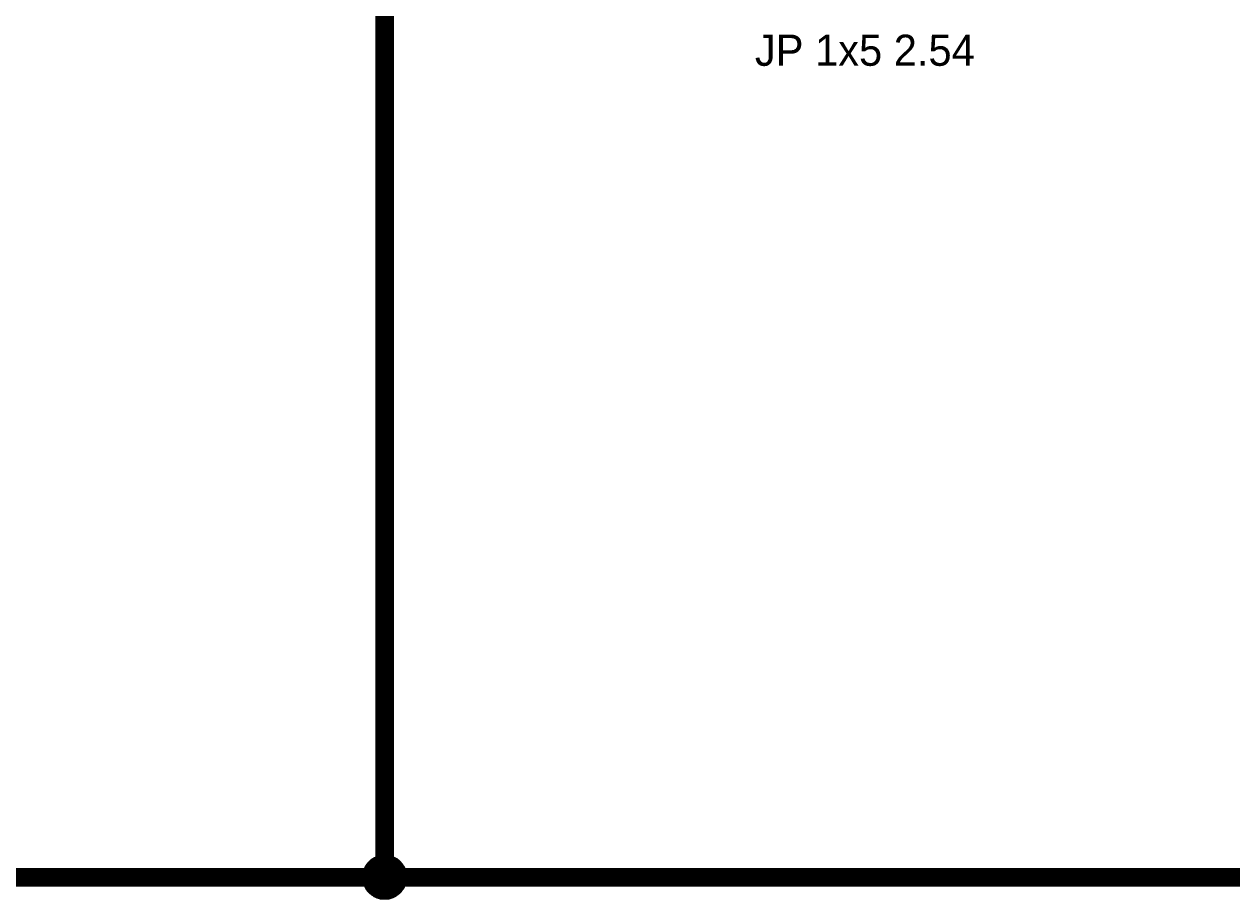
# Model space of a CAD drawing. Header units: millimetres. Extents: x 0 to 13.8, y 0 to 11.8.
# Drawn here: x 3.956 to 5.872, y 6.657 to 8.046 of the extents above; entities that cross this region are included whole.
import ezdxf

# ---------------------------------------------------------------- set-up
doc = ezdxf.new("R2010")
doc.units = ezdxf.units.MM
doc.header["$MEASUREMENT"] = 0
doc.layers.add('Sheet', color=255, linetype='Continuous')

msp = doc.modelspace()

# ---------------------------------------------------------------- linework, layer by layer
at = {"layer": 'Sheet'}
for points, const_width in [([(0.1971, 10.6297), (4.5279, 10.6297), (4.5279, 6.6926), (0.1971, 6.6926), (0.1971, 10.6297)], 0.0295), ([(4.5279, 10.6297), (9.8425, 10.6297), (9.8425, 7.874), (9.8425, 6.6926), (7.0869, 6.6926), (4.5279, 6.6926)], 0.0295), ([(4.4979, 6.6926), (4.4979, 6.6944), (4.4979, 6.6957), (4.4984, 6.6971), (4.4984, 6.6988), (4.4988, 6.7001), (4.4992, 6.7015), (4.4997, 6.7032), (4.5001, 6.7046), (4.501, 6.7059), (4.5015, 6.7072), (4.5023, 6.7081), (4.5028, 6.7094), (4.5037, 6.7107), (4.5045, 6.7116), (4.5059, 6.7129), (4.5067, 6.7138), (4.5076, 6.7147), (4.509, 6.716), (4.5098, 6.7169), (4.5112, 6.7178), (4.5125, 6.7182), (4.5134, 6.7191), (4.5147, 6.7195), (4.516, 6.7204), (4.5173, 6.7209), (4.5191, 6.7213), (4.5204, 6.7218), (4.5217, 6.7222), (4.5235, 6.7222), (4.5248, 6.7226), (4.5261, 6.7226), (4.5279, 6.7226)], 0.0118), ([(4.4979, 6.6926), (4.4979, 6.6944), (4.4979, 6.6957), (4.4984, 6.6971), (4.4984, 6.6988), (4.4988, 6.7001), (4.4992, 6.7015), (4.4997, 6.7032), (4.5001, 6.7046), (4.501, 6.7059), (4.5015, 6.7072), (4.5023, 6.7081), (4.5028, 6.7094), (4.5037, 6.7107), (4.5045, 6.7116), (4.5059, 6.7129), (4.5067, 6.7138), (4.5076, 6.7147), (4.509, 6.716), (4.5098, 6.7169), (4.5112, 6.7178), (4.5125, 6.7182), (4.5134, 6.7191), (4.5147, 6.7195), (4.516, 6.7204), (4.5173, 6.7209), (4.5191, 6.7213), (4.5204, 6.7218), (4.5217, 6.7222), (4.5235, 6.7222), (4.5248, 6.7226), (4.5261, 6.7226), (4.5279, 6.7226)], 0.0118), ([(4.4979, 6.6926), (4.4979, 6.6944), (4.4979, 6.6957), (4.4984, 6.6971), (4.4984, 6.6988), (4.4988, 6.7001), (4.4992, 6.7015), (4.4997, 6.7032), (4.5001, 6.7046), (4.501, 6.7059), (4.5015, 6.7072), (4.5023, 6.7081), (4.5028, 6.7094), (4.5037, 6.7107), (4.5045, 6.7116), (4.5059, 6.7129), (4.5067, 6.7138), (4.5076, 6.7147), (4.509, 6.716), (4.5098, 6.7169), (4.5112, 6.7178), (4.5125, 6.7182), (4.5134, 6.7191), (4.5147, 6.7195), (4.516, 6.7204), (4.5173, 6.7209), (4.5191, 6.7213), (4.5204, 6.7218), (4.5217, 6.7222), (4.5235, 6.7222), (4.5248, 6.7226), (4.5261, 6.7226), (4.5279, 6.7226)], 0.0118), ([(4.4979, 6.6926), (4.4979, 6.6944), (4.4979, 6.6957), (4.4984, 6.6971), (4.4984, 6.6988), (4.4988, 6.7001), (4.4992, 6.7015), (4.4997, 6.7032), (4.5001, 6.7046), (4.501, 6.7059), (4.5015, 6.7072), (4.5023, 6.7081), (4.5028, 6.7094), (4.5037, 6.7107), (4.5045, 6.7116), (4.5059, 6.7129), (4.5067, 6.7138), (4.5076, 6.7147), (4.509, 6.716), (4.5098, 6.7169), (4.5112, 6.7178), (4.5125, 6.7182), (4.5134, 6.7191), (4.5147, 6.7195), (4.516, 6.7204), (4.5173, 6.7209), (4.5191, 6.7213), (4.5204, 6.7218), (4.5217, 6.7222), (4.5235, 6.7222), (4.5248, 6.7226), (4.5261, 6.7226), (4.5279, 6.7226)], 0.0118), ([(4.5279, 6.7226), (4.5279, 6.7226)], 0.0118), ([(4.5279, 6.7226), (4.5292, 6.7226), (4.531, 6.7226), (4.5323, 6.7222), (4.5341, 6.7222), (4.5354, 6.7218), (4.5367, 6.7213), (4.5381, 6.7209), (4.5394, 6.7204), (4.5407, 6.7195), (4.542, 6.7191), (4.5433, 6.7182), (4.5447, 6.7178), (4.5456, 6.7169), (4.5469, 6.716), (4.5482, 6.7147), (4.5491, 6.7138), (4.55, 6.7129), (4.5508, 6.7116), (4.5517, 6.7107), (4.5526, 6.7094), (4.5535, 6.7081), (4.5544, 6.7072), (4.5548, 6.7059), (4.5557, 6.7046), (4.5561, 6.7032), (4.5566, 6.7015), (4.557, 6.7001), (4.5575, 6.6988), (4.5575, 6.6971), (4.5579, 6.6957), (4.5579, 6.6944), (4.5579, 6.6926)], 0.0118), ([(4.5279, 6.7226), (4.5279, 6.7226)], 0.0118), ([(4.5279, 6.7226), (4.5292, 6.7226), (4.531, 6.7226), (4.5323, 6.7222), (4.5341, 6.7222), (4.5354, 6.7218), (4.5367, 6.7213), (4.5381, 6.7209), (4.5394, 6.7204), (4.5407, 6.7195), (4.542, 6.7191), (4.5433, 6.7182), (4.5447, 6.7178), (4.5456, 6.7169), (4.5469, 6.716), (4.5482, 6.7147), (4.5491, 6.7138), (4.55, 6.7129), (4.5508, 6.7116), (4.5517, 6.7107), (4.5526, 6.7094), (4.5535, 6.7081), (4.5544, 6.7072), (4.5548, 6.7059), (4.5557, 6.7046), (4.5561, 6.7032), (4.5566, 6.7015), (4.557, 6.7001), (4.5575, 6.6988), (4.5575, 6.6971), (4.5579, 6.6957), (4.5579, 6.6944), (4.5579, 6.6926)], 0.0118), ([(4.5279, 6.7226), (4.5279, 6.7226)], 0.0118), ([(4.5279, 6.7226), (4.5292, 6.7226), (4.531, 6.7226), (4.5323, 6.7222), (4.5341, 6.7222), (4.5354, 6.7218), (4.5367, 6.7213), (4.5381, 6.7209), (4.5394, 6.7204), (4.5407, 6.7195), (4.542, 6.7191), (4.5433, 6.7182), (4.5447, 6.7178), (4.5456, 6.7169), (4.5469, 6.716), (4.5482, 6.7147), (4.5491, 6.7138), (4.55, 6.7129), (4.5508, 6.7116), (4.5517, 6.7107), (4.5526, 6.7094), (4.5535, 6.7081), (4.5544, 6.7072), (4.5548, 6.7059), (4.5557, 6.7046), (4.5561, 6.7032), (4.5566, 6.7015), (4.557, 6.7001), (4.5575, 6.6988), (4.5575, 6.6971), (4.5579, 6.6957), (4.5579, 6.6944), (4.5579, 6.6926)], 0.0118), ([(4.5279, 6.7226), (4.5279, 6.7226)], 0.0118), ([(4.5279, 6.7226), (4.5292, 6.7226), (4.531, 6.7226), (4.5323, 6.7222), (4.5341, 6.7222), (4.5354, 6.7218), (4.5367, 6.7213), (4.5381, 6.7209), (4.5394, 6.7204), (4.5407, 6.7195), (4.542, 6.7191), (4.5433, 6.7182), (4.5447, 6.7178), (4.5456, 6.7169), (4.5469, 6.716), (4.5482, 6.7147), (4.5491, 6.7138), (4.55, 6.7129), (4.5508, 6.7116), (4.5517, 6.7107), (4.5526, 6.7094), (4.5535, 6.7081), (4.5544, 6.7072), (4.5548, 6.7059), (4.5557, 6.7046), (4.5561, 6.7032), (4.5566, 6.7015), (4.557, 6.7001), (4.5575, 6.6988), (4.5575, 6.6971), (4.5579, 6.6957), (4.5579, 6.6944), (4.5579, 6.6926)], 0.0118), ([(4.4979, 6.6926), (4.4979, 6.6944), (4.4979, 6.6957), (4.4984, 6.6971), (4.4984, 6.6988), (4.4988, 6.7001), (4.4992, 6.7015), (4.4997, 6.7032), (4.5001, 6.7046), (4.501, 6.7059), (4.5015, 6.7072), (4.5023, 6.7081), (4.5028, 6.7094), (4.5037, 6.7107), (4.5045, 6.7116), (4.5059, 6.7129), (4.5067, 6.7138), (4.5076, 6.7147), (4.509, 6.716), (4.5098, 6.7169), (4.5112, 6.7178), (4.5125, 6.7182), (4.5134, 6.7191), (4.5147, 6.7195), (4.516, 6.7204), (4.5173, 6.7209), (4.5191, 6.7213), (4.5204, 6.7218), (4.5217, 6.7222), (4.5235, 6.7222), (4.5248, 6.7226), (4.5261, 6.7226), (4.5279, 6.7226)], 0.0039), ([(4.4979, 6.6926), (4.4979, 6.6944), (4.4979, 6.6957), (4.4984, 6.6971), (4.4984, 6.6988), (4.4988, 6.7001), (4.4992, 6.7015), (4.4997, 6.7032), (4.5001, 6.7046), (4.501, 6.7059), (4.5015, 6.7072), (4.5023, 6.7081), (4.5028, 6.7094), (4.5037, 6.7107), (4.5045, 6.7116), (4.5059, 6.7129), (4.5067, 6.7138), (4.5076, 6.7147), (4.509, 6.716), (4.5098, 6.7169), (4.5112, 6.7178), (4.5125, 6.7182), (4.5134, 6.7191), (4.5147, 6.7195), (4.516, 6.7204), (4.5173, 6.7209), (4.5191, 6.7213), (4.5204, 6.7218), (4.5217, 6.7222), (4.5235, 6.7222), (4.5248, 6.7226), (4.5261, 6.7226), (4.5279, 6.7226)], 0.0039), ([(4.4979, 6.6926), (4.4979, 6.6944), (4.4979, 6.6957), (4.4984, 6.6971), (4.4984, 6.6988), (4.4988, 6.7001), (4.4992, 6.7015), (4.4997, 6.7032), (4.5001, 6.7046), (4.501, 6.7059), (4.5015, 6.7072), (4.5023, 6.7081), (4.5028, 6.7094), (4.5037, 6.7107), (4.5045, 6.7116), (4.5059, 6.7129), (4.5067, 6.7138), (4.5076, 6.7147), (4.509, 6.716), (4.5098, 6.7169), (4.5112, 6.7178), (4.5125, 6.7182), (4.5134, 6.7191), (4.5147, 6.7195), (4.516, 6.7204), (4.5173, 6.7209), (4.5191, 6.7213), (4.5204, 6.7218), (4.5217, 6.7222), (4.5235, 6.7222), (4.5248, 6.7226), (4.5261, 6.7226), (4.5279, 6.7226)], 0.0039), ([(4.4979, 6.6926), (4.4979, 6.6944), (4.4979, 6.6957), (4.4984, 6.6971), (4.4984, 6.6988), (4.4988, 6.7001), (4.4992, 6.7015), (4.4997, 6.7032), (4.5001, 6.7046), (4.501, 6.7059), (4.5015, 6.7072), (4.5023, 6.7081), (4.5028, 6.7094), (4.5037, 6.7107), (4.5045, 6.7116), (4.5059, 6.7129), (4.5067, 6.7138), (4.5076, 6.7147), (4.509, 6.716), (4.5098, 6.7169), (4.5112, 6.7178), (4.5125, 6.7182), (4.5134, 6.7191), (4.5147, 6.7195), (4.516, 6.7204), (4.5173, 6.7209), (4.5191, 6.7213), (4.5204, 6.7218), (4.5217, 6.7222), (4.5235, 6.7222), (4.5248, 6.7226), (4.5261, 6.7226), (4.5279, 6.7226)], 0.0039), ([(4.5279, 6.7226), (4.5279, 6.7226)], 0.0039), ([(4.5279, 6.7226), (4.5292, 6.7226), (4.531, 6.7226), (4.5323, 6.7222), (4.5341, 6.7222), (4.5354, 6.7218), (4.5367, 6.7213), (4.5381, 6.7209), (4.5394, 6.7204), (4.5407, 6.7195), (4.542, 6.7191), (4.5433, 6.7182), (4.5447, 6.7178), (4.5456, 6.7169), (4.5469, 6.716), (4.5482, 6.7147), (4.5491, 6.7138), (4.55, 6.7129), (4.5508, 6.7116), (4.5517, 6.7107), (4.5526, 6.7094), (4.5535, 6.7081), (4.5544, 6.7072), (4.5548, 6.7059), (4.5557, 6.7046), (4.5561, 6.7032), (4.5566, 6.7015), (4.557, 6.7001), (4.5575, 6.6988), (4.5575, 6.6971), (4.5579, 6.6957), (4.5579, 6.6944), (4.5579, 6.6926)], 0.0039), ([(4.5279, 6.7226), (4.5279, 6.7226)], 0.0039), ([(4.5279, 6.7226), (4.5292, 6.7226), (4.531, 6.7226), (4.5323, 6.7222), (4.5341, 6.7222), (4.5354, 6.7218), (4.5367, 6.7213), (4.5381, 6.7209), (4.5394, 6.7204), (4.5407, 6.7195), (4.542, 6.7191), (4.5433, 6.7182), (4.5447, 6.7178), (4.5456, 6.7169), (4.5469, 6.716), (4.5482, 6.7147), (4.5491, 6.7138), (4.55, 6.7129), (4.5508, 6.7116), (4.5517, 6.7107), (4.5526, 6.7094), (4.5535, 6.7081), (4.5544, 6.7072), (4.5548, 6.7059), (4.5557, 6.7046), (4.5561, 6.7032), (4.5566, 6.7015), (4.557, 6.7001), (4.5575, 6.6988), (4.5575, 6.6971), (4.5579, 6.6957), (4.5579, 6.6944), (4.5579, 6.6926)], 0.0039), ([(4.5279, 6.7226), (4.5279, 6.7226)], 0.0039), ([(4.5279, 6.7226), (4.5292, 6.7226), (4.531, 6.7226), (4.5323, 6.7222), (4.5341, 6.7222), (4.5354, 6.7218), (4.5367, 6.7213), (4.5381, 6.7209), (4.5394, 6.7204), (4.5407, 6.7195), (4.542, 6.7191), (4.5433, 6.7182), (4.5447, 6.7178), (4.5456, 6.7169), (4.5469, 6.716), (4.5482, 6.7147), (4.5491, 6.7138), (4.55, 6.7129), (4.5508, 6.7116), (4.5517, 6.7107), (4.5526, 6.7094), (4.5535, 6.7081), (4.5544, 6.7072), (4.5548, 6.7059), (4.5557, 6.7046), (4.5561, 6.7032), (4.5566, 6.7015), (4.557, 6.7001), (4.5575, 6.6988), (4.5575, 6.6971), (4.5579, 6.6957), (4.5579, 6.6944), (4.5579, 6.6926)], 0.0039), ([(4.5279, 6.7226), (4.5279, 6.7226)], 0.0039), ([(4.5279, 6.7226), (4.5292, 6.7226), (4.531, 6.7226), (4.5323, 6.7222), (4.5341, 6.7222), (4.5354, 6.7218), (4.5367, 6.7213), (4.5381, 6.7209), (4.5394, 6.7204), (4.5407, 6.7195), (4.542, 6.7191), (4.5433, 6.7182), (4.5447, 6.7178), (4.5456, 6.7169), (4.5469, 6.716), (4.5482, 6.7147), (4.5491, 6.7138), (4.55, 6.7129), (4.5508, 6.7116), (4.5517, 6.7107), (4.5526, 6.7094), (4.5535, 6.7081), (4.5544, 6.7072), (4.5548, 6.7059), (4.5557, 6.7046), (4.5561, 6.7032), (4.5566, 6.7015), (4.557, 6.7001), (4.5575, 6.6988), (4.5575, 6.6971), (4.5579, 6.6957), (4.5579, 6.6944), (4.5579, 6.6926)], 0.0039), ([(4.5279, 6.6627), (4.5261, 6.6627), (4.5248, 6.6627), (4.5235, 6.6631), (4.5217, 6.6631), (4.5204, 6.6635), (4.5191, 6.664), (4.5173, 6.6644), (4.516, 6.6649), (4.5147, 6.6657), (4.5134, 6.6662), (4.5125, 6.6671), (4.5112, 6.668), (4.5098, 6.6688), (4.509, 6.6697), (4.5076, 6.6706), (4.5067, 6.6715), (4.5059, 6.6724), (4.5045, 6.6737), (4.5037, 6.675), (4.5028, 6.6759), (4.5023, 6.6772), (4.5015, 6.6785), (4.501, 6.6799), (4.5001, 6.6812), (4.4997, 6.6825), (4.4992, 6.6838), (4.4988, 6.6852), (4.4984, 6.6865), (4.4984, 6.6882), (4.4979, 6.6896), (4.4979, 6.6913), (4.4979, 6.6926)], 0.0118), ([(4.4979, 6.6926), (4.4979, 6.6926)], 0.0118), ([(4.5279, 6.6627), (4.5261, 6.6627), (4.5248, 6.6627), (4.5235, 6.6631), (4.5217, 6.6631), (4.5204, 6.6635), (4.5191, 6.664), (4.5173, 6.6644), (4.516, 6.6649), (4.5147, 6.6657), (4.5134, 6.6662), (4.5125, 6.6671), (4.5112, 6.668), (4.5098, 6.6688), (4.509, 6.6697), (4.5076, 6.6706), (4.5067, 6.6715), (4.5059, 6.6724), (4.5045, 6.6737), (4.5037, 6.675), (4.5028, 6.6759), (4.5023, 6.6772), (4.5015, 6.6785), (4.501, 6.6799), (4.5001, 6.6812), (4.4997, 6.6825), (4.4992, 6.6838), (4.4988, 6.6852), (4.4984, 6.6865), (4.4984, 6.6882), (4.4979, 6.6896), (4.4979, 6.6913), (4.4979, 6.6926)], 0.0118), ([(4.4979, 6.6926), (4.4979, 6.6926)], 0.0118), ([(4.5279, 6.6627), (4.5261, 6.6627), (4.5248, 6.6627), (4.5235, 6.6631), (4.5217, 6.6631), (4.5204, 6.6635), (4.5191, 6.664), (4.5173, 6.6644), (4.516, 6.6649), (4.5147, 6.6657), (4.5134, 6.6662), (4.5125, 6.6671), (4.5112, 6.668), (4.5098, 6.6688), (4.509, 6.6697), (4.5076, 6.6706), (4.5067, 6.6715), (4.5059, 6.6724), (4.5045, 6.6737), (4.5037, 6.675), (4.5028, 6.6759), (4.5023, 6.6772), (4.5015, 6.6785), (4.501, 6.6799), (4.5001, 6.6812), (4.4997, 6.6825), (4.4992, 6.6838), (4.4988, 6.6852), (4.4984, 6.6865), (4.4984, 6.6882), (4.4979, 6.6896), (4.4979, 6.6913), (4.4979, 6.6926)], 0.0118), ([(4.4979, 6.6926), (4.4979, 6.6926)], 0.0118), ([(4.5279, 6.6627), (4.5261, 6.6627), (4.5248, 6.6627), (4.5235, 6.6631), (4.5217, 6.6631), (4.5204, 6.6635), (4.5191, 6.664), (4.5173, 6.6644), (4.516, 6.6649), (4.5147, 6.6657), (4.5134, 6.6662), (4.5125, 6.6671), (4.5112, 6.668), (4.5098, 6.6688), (4.509, 6.6697), (4.5076, 6.6706), (4.5067, 6.6715), (4.5059, 6.6724), (4.5045, 6.6737), (4.5037, 6.675), (4.5028, 6.6759), (4.5023, 6.6772), (4.5015, 6.6785), (4.501, 6.6799), (4.5001, 6.6812), (4.4997, 6.6825), (4.4992, 6.6838), (4.4988, 6.6852), (4.4984, 6.6865), (4.4984, 6.6882), (4.4979, 6.6896), (4.4979, 6.6913), (4.4979, 6.6926)], 0.0118), ([(4.4979, 6.6926), (4.4979, 6.6926)], 0.0118), ([(4.5279, 6.6627), (4.5261, 6.6627), (4.5248, 6.6627), (4.5235, 6.6631), (4.5217, 6.6631), (4.5204, 6.6635), (4.5191, 6.664), (4.5173, 6.6644), (4.516, 6.6649), (4.5147, 6.6657), (4.5134, 6.6662), (4.5125, 6.6671), (4.5112, 6.668), (4.5098, 6.6688), (4.509, 6.6697), (4.5076, 6.6706), (4.5067, 6.6715), (4.5059, 6.6724), (4.5045, 6.6737), (4.5037, 6.675), (4.5028, 6.6759), (4.5023, 6.6772), (4.5015, 6.6785), (4.501, 6.6799), (4.5001, 6.6812), (4.4997, 6.6825), (4.4992, 6.6838), (4.4988, 6.6852), (4.4984, 6.6865), (4.4984, 6.6882), (4.4979, 6.6896), (4.4979, 6.6913), (4.4979, 6.6926)], 0.0039), ([(4.4979, 6.6926), (4.4979, 6.6926)], 0.0039), ([(4.5279, 6.6627), (4.5261, 6.6627), (4.5248, 6.6627), (4.5235, 6.6631), (4.5217, 6.6631), (4.5204, 6.6635), (4.5191, 6.664), (4.5173, 6.6644), (4.516, 6.6649), (4.5147, 6.6657), (4.5134, 6.6662), (4.5125, 6.6671), (4.5112, 6.668), (4.5098, 6.6688), (4.509, 6.6697), (4.5076, 6.6706), (4.5067, 6.6715), (4.5059, 6.6724), (4.5045, 6.6737), (4.5037, 6.675), (4.5028, 6.6759), (4.5023, 6.6772), (4.5015, 6.6785), (4.501, 6.6799), (4.5001, 6.6812), (4.4997, 6.6825), (4.4992, 6.6838), (4.4988, 6.6852), (4.4984, 6.6865), (4.4984, 6.6882), (4.4979, 6.6896), (4.4979, 6.6913), (4.4979, 6.6926)], 0.0039), ([(4.4979, 6.6926), (4.4979, 6.6926)], 0.0039), ([(4.5279, 6.6627), (4.5261, 6.6627), (4.5248, 6.6627), (4.5235, 6.6631), (4.5217, 6.6631), (4.5204, 6.6635), (4.5191, 6.664), (4.5173, 6.6644), (4.516, 6.6649), (4.5147, 6.6657), (4.5134, 6.6662), (4.5125, 6.6671), (4.5112, 6.668), (4.5098, 6.6688), (4.509, 6.6697), (4.5076, 6.6706), (4.5067, 6.6715), (4.5059, 6.6724), (4.5045, 6.6737), (4.5037, 6.675), (4.5028, 6.6759), (4.5023, 6.6772), (4.5015, 6.6785), (4.501, 6.6799), (4.5001, 6.6812), (4.4997, 6.6825), (4.4992, 6.6838), (4.4988, 6.6852), (4.4984, 6.6865), (4.4984, 6.6882), (4.4979, 6.6896), (4.4979, 6.6913), (4.4979, 6.6926)], 0.0039), ([(4.4979, 6.6926), (4.4979, 6.6926)], 0.0039), ([(4.5279, 6.6627), (4.5261, 6.6627), (4.5248, 6.6627), (4.5235, 6.6631), (4.5217, 6.6631), (4.5204, 6.6635), (4.5191, 6.664), (4.5173, 6.6644), (4.516, 6.6649), (4.5147, 6.6657), (4.5134, 6.6662), (4.5125, 6.6671), (4.5112, 6.668), (4.5098, 6.6688), (4.509, 6.6697), (4.5076, 6.6706), (4.5067, 6.6715), (4.5059, 6.6724), (4.5045, 6.6737), (4.5037, 6.675), (4.5028, 6.6759), (4.5023, 6.6772), (4.5015, 6.6785), (4.501, 6.6799), (4.5001, 6.6812), (4.4997, 6.6825), (4.4992, 6.6838), (4.4988, 6.6852), (4.4984, 6.6865), (4.4984, 6.6882), (4.4979, 6.6896), (4.4979, 6.6913), (4.4979, 6.6926)], 0.0039), ([(4.4979, 6.6926), (4.4979, 6.6926)], 0.0039), ([(4.5579, 6.6926), (4.5579, 6.6913), (4.5579, 6.6896), (4.5575, 6.6882), (4.5575, 6.6865), (4.557, 6.6852), (4.5566, 6.6838), (4.5561, 6.6825), (4.5557, 6.6812), (4.5548, 6.6799), (4.5544, 6.6785), (4.5535, 6.6772), (4.5526, 6.6759), (4.5517, 6.675), (4.5508, 6.6737), (4.55, 6.6724), (4.5491, 6.6715), (4.5482, 6.6706), (4.5469, 6.6697), (4.5456, 6.6688), (4.5447, 6.668), (4.5433, 6.6671), (4.542, 6.6662), (4.5407, 6.6657), (4.5394, 6.6649), (4.5381, 6.6644), (4.5367, 6.664), (4.5354, 6.6635), (4.5341, 6.6631), (4.5323, 6.6631), (4.531, 6.6627), (4.5292, 6.6627), (4.5279, 6.6627)], 0.0118), ([(4.5579, 6.6926), (4.5579, 6.6913), (4.5579, 6.6896), (4.5575, 6.6882), (4.5575, 6.6865), (4.557, 6.6852), (4.5566, 6.6838), (4.5561, 6.6825), (4.5557, 6.6812), (4.5548, 6.6799), (4.5544, 6.6785), (4.5535, 6.6772), (4.5526, 6.6759), (4.5517, 6.675), (4.5508, 6.6737), (4.55, 6.6724), (4.5491, 6.6715), (4.5482, 6.6706), (4.5469, 6.6697), (4.5456, 6.6688), (4.5447, 6.668), (4.5433, 6.6671), (4.542, 6.6662), (4.5407, 6.6657), (4.5394, 6.6649), (4.5381, 6.6644), (4.5367, 6.664), (4.5354, 6.6635), (4.5341, 6.6631), (4.5323, 6.6631), (4.531, 6.6627), (4.5292, 6.6627), (4.5279, 6.6627)], 0.0118), ([(4.5579, 6.6926), (4.5579, 6.6913), (4.5579, 6.6896), (4.5575, 6.6882), (4.5575, 6.6865), (4.557, 6.6852), (4.5566, 6.6838), (4.5561, 6.6825), (4.5557, 6.6812), (4.5548, 6.6799), (4.5544, 6.6785), (4.5535, 6.6772), (4.5526, 6.6759), (4.5517, 6.675), (4.5508, 6.6737), (4.55, 6.6724), (4.5491, 6.6715), (4.5482, 6.6706), (4.5469, 6.6697), (4.5456, 6.6688), (4.5447, 6.668), (4.5433, 6.6671), (4.542, 6.6662), (4.5407, 6.6657), (4.5394, 6.6649), (4.5381, 6.6644), (4.5367, 6.664), (4.5354, 6.6635), (4.5341, 6.6631), (4.5323, 6.6631), (4.531, 6.6627), (4.5292, 6.6627), (4.5279, 6.6627)], 0.0118), ([(4.5579, 6.6926), (4.5579, 6.6913), (4.5579, 6.6896), (4.5575, 6.6882), (4.5575, 6.6865), (4.557, 6.6852), (4.5566, 6.6838), (4.5561, 6.6825), (4.5557, 6.6812), (4.5548, 6.6799), (4.5544, 6.6785), (4.5535, 6.6772), (4.5526, 6.6759), (4.5517, 6.675), (4.5508, 6.6737), (4.55, 6.6724), (4.5491, 6.6715), (4.5482, 6.6706), (4.5469, 6.6697), (4.5456, 6.6688), (4.5447, 6.668), (4.5433, 6.6671), (4.542, 6.6662), (4.5407, 6.6657), (4.5394, 6.6649), (4.5381, 6.6644), (4.5367, 6.664), (4.5354, 6.6635), (4.5341, 6.6631), (4.5323, 6.6631), (4.531, 6.6627), (4.5292, 6.6627), (4.5279, 6.6627)], 0.0118), ([(4.5579, 6.6926), (4.5579, 6.6913), (4.5579, 6.6896), (4.5575, 6.6882), (4.5575, 6.6865), (4.557, 6.6852), (4.5566, 6.6838), (4.5561, 6.6825), (4.5557, 6.6812), (4.5548, 6.6799), (4.5544, 6.6785), (4.5535, 6.6772), (4.5526, 6.6759), (4.5517, 6.675), (4.5508, 6.6737), (4.55, 6.6724), (4.5491, 6.6715), (4.5482, 6.6706), (4.5469, 6.6697), (4.5456, 6.6688), (4.5447, 6.668), (4.5433, 6.6671), (4.542, 6.6662), (4.5407, 6.6657), (4.5394, 6.6649), (4.5381, 6.6644), (4.5367, 6.664), (4.5354, 6.6635), (4.5341, 6.6631), (4.5323, 6.6631), (4.531, 6.6627), (4.5292, 6.6627), (4.5279, 6.6627)], 0.0039), ([(4.5579, 6.6926), (4.5579, 6.6913), (4.5579, 6.6896), (4.5575, 6.6882), (4.5575, 6.6865), (4.557, 6.6852), (4.5566, 6.6838), (4.5561, 6.6825), (4.5557, 6.6812), (4.5548, 6.6799), (4.5544, 6.6785), (4.5535, 6.6772), (4.5526, 6.6759), (4.5517, 6.675), (4.5508, 6.6737), (4.55, 6.6724), (4.5491, 6.6715), (4.5482, 6.6706), (4.5469, 6.6697), (4.5456, 6.6688), (4.5447, 6.668), (4.5433, 6.6671), (4.542, 6.6662), (4.5407, 6.6657), (4.5394, 6.6649), (4.5381, 6.6644), (4.5367, 6.664), (4.5354, 6.6635), (4.5341, 6.6631), (4.5323, 6.6631), (4.531, 6.6627), (4.5292, 6.6627), (4.5279, 6.6627)], 0.0039), ([(4.5579, 6.6926), (4.5579, 6.6913), (4.5579, 6.6896), (4.5575, 6.6882), (4.5575, 6.6865), (4.557, 6.6852), (4.5566, 6.6838), (4.5561, 6.6825), (4.5557, 6.6812), (4.5548, 6.6799), (4.5544, 6.6785), (4.5535, 6.6772), (4.5526, 6.6759), (4.5517, 6.675), (4.5508, 6.6737), (4.55, 6.6724), (4.5491, 6.6715), (4.5482, 6.6706), (4.5469, 6.6697), (4.5456, 6.6688), (4.5447, 6.668), (4.5433, 6.6671), (4.542, 6.6662), (4.5407, 6.6657), (4.5394, 6.6649), (4.5381, 6.6644), (4.5367, 6.664), (4.5354, 6.6635), (4.5341, 6.6631), (4.5323, 6.6631), (4.531, 6.6627), (4.5292, 6.6627), (4.5279, 6.6627)], 0.0039), ([(4.5579, 6.6926), (4.5579, 6.6913), (4.5579, 6.6896), (4.5575, 6.6882), (4.5575, 6.6865), (4.557, 6.6852), (4.5566, 6.6838), (4.5561, 6.6825), (4.5557, 6.6812), (4.5548, 6.6799), (4.5544, 6.6785), (4.5535, 6.6772), (4.5526, 6.6759), (4.5517, 6.675), (4.5508, 6.6737), (4.55, 6.6724), (4.5491, 6.6715), (4.5482, 6.6706), (4.5469, 6.6697), (4.5456, 6.6688), (4.5447, 6.668), (4.5433, 6.6671), (4.542, 6.6662), (4.5407, 6.6657), (4.5394, 6.6649), (4.5381, 6.6644), (4.5367, 6.664), (4.5354, 6.6635), (4.5341, 6.6631), (4.5323, 6.6631), (4.531, 6.6627), (4.5292, 6.6627), (4.5279, 6.6627)], 0.0039), ([(4.5579, 6.6926), (4.5579, 6.6926), (4.5579, 6.6926), (4.5579, 6.6926), (4.5579, 6.6926), (4.5579, 6.6926), (4.5579, 6.6926), (4.5579, 6.6926), (4.5579, 6.6926), (4.5579, 6.6926), (4.5579, 6.6926), (4.5579, 6.6926), (4.5579, 6.6926), (4.5579, 6.6926), (4.5579, 6.6926), (4.5579, 6.6926), (4.5579, 6.6926), (4.5579, 6.6926), (4.5579, 6.6926), (4.5579, 6.6926), (4.5579, 6.6926), (4.5579, 6.6926), (4.5579, 6.6926), (4.5579, 6.6926), (4.5579, 6.6926), (4.5579, 6.6926), (4.5579, 6.6926), (4.5579, 6.6926), (4.5579, 6.6926), (4.5579, 6.6926), (4.5579, 6.6926), (4.5579, 6.6926), (4.5579, 6.6926)], 0.0118), ([(4.5579, 6.6926), (4.5579, 6.6926)], 0.0118), ([(4.5579, 6.6926), (4.5579, 6.6926), (4.5579, 6.6926), (4.5579, 6.6926), (4.5579, 6.6926), (4.5579, 6.6926), (4.5579, 6.6926), (4.5579, 6.6926), (4.5579, 6.6926), (4.5579, 6.6926), (4.5579, 6.6926), (4.5579, 6.6926), (4.5579, 6.6926), (4.5579, 6.6926), (4.5579, 6.6926), (4.5579, 6.6926), (4.5579, 6.6926), (4.5579, 6.6926), (4.5579, 6.6926), (4.5579, 6.6926), (4.5579, 6.6926), (4.5579, 6.6926), (4.5579, 6.6926), (4.5579, 6.6926), (4.5579, 6.6926), (4.5579, 6.6926), (4.5579, 6.6926), (4.5579, 6.6926), (4.5579, 6.6926), (4.5579, 6.6926), (4.5579, 6.6926), (4.5579, 6.6926), (4.5579, 6.6926)], 0.0118), ([(4.5579, 6.6926), (4.5579, 6.6926)], 0.0118), ([(4.5579, 6.6926), (4.5579, 6.6926), (4.5579, 6.6926), (4.5579, 6.6926), (4.5579, 6.6926), (4.5579, 6.6926), (4.5579, 6.6926), (4.5579, 6.6926), (4.5579, 6.6926), (4.5579, 6.6926), (4.5579, 6.6926), (4.5579, 6.6926), (4.5579, 6.6926), (4.5579, 6.6926), (4.5579, 6.6926), (4.5579, 6.6926), (4.5579, 6.6926), (4.5579, 6.6926), (4.5579, 6.6926), (4.5579, 6.6926), (4.5579, 6.6926), (4.5579, 6.6926), (4.5579, 6.6926), (4.5579, 6.6926), (4.5579, 6.6926), (4.5579, 6.6926), (4.5579, 6.6926), (4.5579, 6.6926), (4.5579, 6.6926), (4.5579, 6.6926), (4.5579, 6.6926), (4.5579, 6.6926), (4.5579, 6.6926)], 0.0118), ([(4.5579, 6.6926), (4.5579, 6.6926)], 0.0118), ([(4.5579, 6.6926), (4.5579, 6.6926), (4.5579, 6.6926), (4.5579, 6.6926), (4.5579, 6.6926), (4.5579, 6.6926), (4.5579, 6.6926), (4.5579, 6.6926), (4.5579, 6.6926), (4.5579, 6.6926), (4.5579, 6.6926), (4.5579, 6.6926), (4.5579, 6.6926), (4.5579, 6.6926), (4.5579, 6.6926), (4.5579, 6.6926), (4.5579, 6.6926), (4.5579, 6.6926), (4.5579, 6.6926), (4.5579, 6.6926), (4.5579, 6.6926), (4.5579, 6.6926), (4.5579, 6.6926), (4.5579, 6.6926), (4.5579, 6.6926), (4.5579, 6.6926), (4.5579, 6.6926), (4.5579, 6.6926), (4.5579, 6.6926), (4.5579, 6.6926), (4.5579, 6.6926), (4.5579, 6.6926), (4.5579, 6.6926)], 0.0118), ([(4.5579, 6.6926), (4.5579, 6.6926)], 0.0118), ([(4.5579, 6.6926), (4.5579, 6.6926), (4.5579, 6.6926), (4.5579, 6.6926), (4.5579, 6.6926), (4.5579, 6.6926), (4.5579, 6.6926), (4.5579, 6.6926), (4.5579, 6.6926), (4.5579, 6.6926), (4.5579, 6.6926), (4.5579, 6.6926), (4.5579, 6.6926), (4.5579, 6.6926), (4.5579, 6.6926), (4.5579, 6.6926), (4.5579, 6.6926), (4.5579, 6.6926), (4.5579, 6.6926), (4.5579, 6.6926), (4.5579, 6.6926), (4.5579, 6.6926), (4.5579, 6.6926), (4.5579, 6.6926), (4.5579, 6.6926), (4.5579, 6.6926), (4.5579, 6.6926), (4.5579, 6.6926), (4.5579, 6.6926), (4.5579, 6.6926), (4.5579, 6.6926), (4.5579, 6.6926), (4.5579, 6.6926)], 0.0039), ([(4.5579, 6.6926), (4.5579, 6.6926)], 0.0039), ([(4.5579, 6.6926), (4.5579, 6.6926), (4.5579, 6.6926), (4.5579, 6.6926), (4.5579, 6.6926), (4.5579, 6.6926), (4.5579, 6.6926), (4.5579, 6.6926), (4.5579, 6.6926), (4.5579, 6.6926), (4.5579, 6.6926), (4.5579, 6.6926), (4.5579, 6.6926), (4.5579, 6.6926), (4.5579, 6.6926), (4.5579, 6.6926), (4.5579, 6.6926), (4.5579, 6.6926), (4.5579, 6.6926), (4.5579, 6.6926), (4.5579, 6.6926), (4.5579, 6.6926), (4.5579, 6.6926), (4.5579, 6.6926), (4.5579, 6.6926), (4.5579, 6.6926), (4.5579, 6.6926), (4.5579, 6.6926), (4.5579, 6.6926), (4.5579, 6.6926), (4.5579, 6.6926), (4.5579, 6.6926), (4.5579, 6.6926)], 0.0039), ([(4.5579, 6.6926), (4.5579, 6.6926)], 0.0039), ([(4.5579, 6.6926), (4.5579, 6.6926), (4.5579, 6.6926), (4.5579, 6.6926), (4.5579, 6.6926), (4.5579, 6.6926), (4.5579, 6.6926), (4.5579, 6.6926), (4.5579, 6.6926), (4.5579, 6.6926), (4.5579, 6.6926), (4.5579, 6.6926), (4.5579, 6.6926), (4.5579, 6.6926), (4.5579, 6.6926), (4.5579, 6.6926), (4.5579, 6.6926), (4.5579, 6.6926), (4.5579, 6.6926), (4.5579, 6.6926), (4.5579, 6.6926), (4.5579, 6.6926), (4.5579, 6.6926), (4.5579, 6.6926), (4.5579, 6.6926), (4.5579, 6.6926), (4.5579, 6.6926), (4.5579, 6.6926), (4.5579, 6.6926), (4.5579, 6.6926), (4.5579, 6.6926), (4.5579, 6.6926), (4.5579, 6.6926)], 0.0039), ([(4.5579, 6.6926), (4.5579, 6.6926)], 0.0039), ([(4.5579, 6.6926), (4.5579, 6.6926), (4.5579, 6.6926), (4.5579, 6.6926), (4.5579, 6.6926), (4.5579, 6.6926), (4.5579, 6.6926), (4.5579, 6.6926), (4.5579, 6.6926), (4.5579, 6.6926), (4.5579, 6.6926), (4.5579, 6.6926), (4.5579, 6.6926), (4.5579, 6.6926), (4.5579, 6.6926), (4.5579, 6.6926), (4.5579, 6.6926), (4.5579, 6.6926), (4.5579, 6.6926), (4.5579, 6.6926), (4.5579, 6.6926), (4.5579, 6.6926), (4.5579, 6.6926), (4.5579, 6.6926), (4.5579, 6.6926), (4.5579, 6.6926), (4.5579, 6.6926), (4.5579, 6.6926), (4.5579, 6.6926), (4.5579, 6.6926), (4.5579, 6.6926), (4.5579, 6.6926), (4.5579, 6.6926)], 0.0039), ([(4.5579, 6.6926), (4.5579, 6.6926)], 0.0039)]:
    msp.add_lwpolyline(points, dxfattribs=dict(at, const_width=const_width))
at = {"layer": 'Sheet', "const_width": 0.03}
msp.add_lwpolyline([(4.5126, 6.6929, 1), (4.5426, 6.6929, 1)], format="xyb", close=True, dxfattribs=at)

# ---------------------------------------------------------------- texts
at = {"layer": 'Sheet'}
msp.add_text('JP 1x5 2.54', height=0.049389, dxfattribs=at).set_placement((5.1153, 7.9798))

doc.saveas('drawing.dxf')
